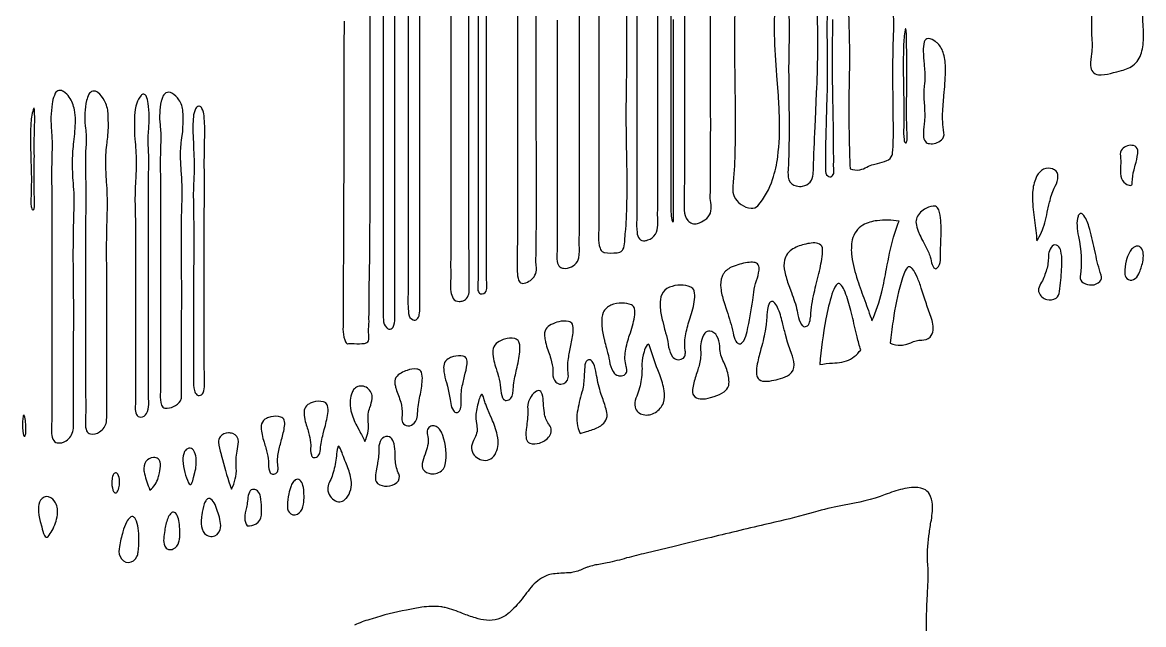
# Model space of a CAD drawing. Header units: metres. Extents: x 0.2 to 11.8, y 0.2 to 11.8.
# Drawn here: x 5.994 to 8.762, y 4.399 to 5.885 of the extents above; entities that cross this region are included whole.
import ezdxf

# ---------------------------------------------------------------- set-up
doc = ezdxf.new("R2010")
doc.units = ezdxf.units.M

msp = doc.modelspace()

# ---------------------------------------------------------------- linework, layer by layer
at = {"layer": 'Layer 1', "color": 0}
for points in [[(7.05183, 6.11745), (7.05187, 5.8753), (7.05198, 5.75427), (7.05206, 5.63304), (7.05204, 5.51142), (7.05183, 5.38923), (7.05172, 5.36627), (7.05167, 5.3279), (7.05146, 5.30385, 0.0166), (7.05161, 5.26646, -0.0272), (7.05115, 5.24823, 0.0577), (7.0516, 5.22022, 0.0968), (7.0575, 5.20418, 0.2801), (7.0724, 5.19672, 0.056), (7.08213, 5.19813, 0.1979), (7.09263, 5.2073, 0.1311), (7.09696, 5.2232), (7.09696, 5.2232), (7.09659, 5.29097), (7.09633, 5.35795), (7.09602, 5.49114), (7.09592, 5.62363), (7.09598, 5.75565), (7.09618, 6.01924)], [(6.94627, 5.9017), (6.94625, 5.76833), (6.94621, 5.63493), (6.94627, 5.50143), (6.9463, 5.36798), (6.94625, 5.30129), (6.94619, 5.2747), (6.94619, 5.23464), (6.94604, 5.21439, 0.0326), (6.9474, 5.16646, 0.2959), (6.95878, 5.1511, 0.2423), (6.968, 5.15263, 0.1829), (6.97393, 5.16388, 0.0456), (6.97523, 5.18206), (6.97528, 5.1857), (6.97528, 5.1857), (6.97533, 5.20778), (6.9753, 5.22234), (6.9753, 5.25891), (6.97528, 5.33202), (6.97524, 5.47832), (6.97524, 5.62463), (6.97524, 5.77099), (6.97526, 6.06375)], [(7.2159, 5.93167), (7.2159, 5.81481), (7.21594, 5.69786), (7.21598, 5.58092), (7.21598, 5.46406), (7.21596, 5.40568), (7.2159, 5.34746), (7.21588, 5.32328), (7.21581, 5.2898), (7.21574, 5.2852), (7.21573, 5.27019, 0.0835), (7.21913, 5.24917, 0.2362), (7.2266, 5.24138, 0.1336), (7.23276, 5.24152), (7.23276, 5.24152, 0.202), (7.25947, 5.2613, 0.159), (7.26285, 5.2786, -0.0421), (7.26234, 5.31064, 0.0169), (7.26271, 5.33089, -0.0103), (7.26269, 5.36211), (7.26283, 5.38322), (7.26284, 5.41377), (7.26289, 5.43563), (7.26281, 5.54057), (7.26264, 5.6455), (7.26273, 5.75019), (7.26279, 5.85505), (7.26273, 6.06484)], [(6.8847, 5.97803), (6.88472, 5.82798), (6.88474, 5.67793), (6.88474, 5.5279), (6.8847, 5.37788), (6.88467, 5.30287), (6.88463, 5.27341), (6.88463, 5.22783), (6.88456, 5.20373, 0.0152), (6.88523, 5.15161, 0.1817), (6.89336, 5.13167, 0.3226), (6.90467, 5.12906, 0.2152), (6.9114, 5.13811, 0.068), (6.9137, 5.15957), (6.91372, 5.16274), (6.91374, 5.16531), (6.91374, 5.16531), (6.91379, 5.2101), (6.91374, 5.23764), (6.9137, 5.30995), (6.91368, 5.45477), (6.91372, 5.59971), (6.91372, 5.74457), (6.9137, 6.03409)], [(7.31419, 5.89081), (7.31421, 5.68367), (7.31421, 5.58012), (7.31419, 5.47663), (7.31419, 5.4249), (7.31421, 5.40509), (7.31415, 5.37317), (7.3142, 5.35464, -0.0138), (7.31386, 5.32074, 0.0518), (7.31445, 5.29525, 0.1744), (7.32098, 5.28189, 0.1573), (7.33001, 5.27836), (7.33001, 5.27836, 0.2734), (7.3642, 5.29497, 0.102), (7.36775, 5.30465, 0.0394), (7.3689, 5.33635, -0.0116), (7.3689, 5.35397, 0.0085), (7.36921, 5.38531), (7.36925, 5.40361), (7.36936, 5.43679), (7.36937, 5.45337), (7.36931, 5.55308), (7.36915, 5.65284), (7.36929, 5.852), (7.36923, 6.0512)], [(7.41688, 6.03567), (7.41686, 5.85438), (7.41692, 5.673), (7.41692, 5.58236), (7.41686, 5.49179), (7.4168, 5.44654), (7.41672, 5.40131), (7.4167, 5.38451), (7.41653, 5.35425, 0.0922), (7.42004, 5.32823, 0.1968), (7.42823, 5.31818, 0.0702), (7.43118, 5.31733), (7.43118, 5.31733, 0.0693), (7.46204, 5.31693, 0.1505), (7.47493, 5.32234, 0.0744), (7.47663, 5.32465, 0.0975), (7.48104, 5.34401), (7.48158, 5.35311, -0.0205), (7.48273, 5.36804, 0.023), (7.48502, 5.40057), (7.4856, 5.41354, 0.0102), (7.48672, 5.45582), (7.48677, 5.45977, 0.0072), (7.48638, 5.54196), (7.48621, 5.55343), (7.48565, 5.58568, -0.0054), (7.48488, 5.6474), (7.48554, 5.72707, 0.0042), (7.48615, 5.83298), (7.48593, 5.87429, -0.0022), (7.48554, 6.0191)], [(6.78818, 5.88859), (6.78778, 5.82167, 0.0026), (6.78738, 5.72874), (6.78733, 5.62357), (6.78724, 5.56828), (6.78685, 5.40802), (6.78656, 5.32796), (6.78621, 5.2479), (6.78603, 5.20787), (6.78597, 5.19213), (6.78578, 5.16787), (6.78578, 5.1526, -0.0193), (6.78537, 5.12792, 0.0922), (6.78996, 5.10185, 0.12), (6.79527, 5.09249, 0.2882), (6.79733, 5.09208), (6.79733, 5.09208, -0.0817), (6.8082, 5.09275), (6.81333, 5.09257, 0.0465), (6.83845, 5.0931), (6.84139, 5.09374, 0.3255), (6.84907, 5.10289, 0.0558), (6.84905, 5.11573, -0.0442), (6.84886, 5.12828, 0.0289), (6.84965, 5.15328), (6.84978, 5.16902), (6.85026, 5.19562), (6.85042, 5.20991), (6.85131, 5.28419), (6.85138, 5.29179), (6.85206, 5.37378, 0.0012), (6.85267, 5.53799), (6.85265, 5.70242), (6.85229, 5.86697), (6.85187, 6.03155)], [(7.51099, 6.02111), (7.51089, 5.84742), (7.51099, 5.67362), (7.51099, 5.58675), (7.51096, 5.54939), (7.51095, 5.50004), (7.51082, 5.46609, 0.0079), (7.51093, 5.41403, -0.0138), (7.51069, 5.39891, 0.0424), (7.51138, 5.36692, 0.1335), (7.5172, 5.35123, 0.2747), (7.53091, 5.34647, 0.0562), (7.53819, 5.34837), (7.53819, 5.34837, 0.171), (7.5568, 5.36254, 0.1292), (7.56265, 5.38493, 0.02), (7.5625, 5.40107, -0.0171), (7.56232, 5.41577, 0.0103), (7.5626, 5.46362), (7.56252, 5.49329), (7.56259, 5.54008), (7.56256, 5.57073), (7.56256, 5.64814), (7.56258, 5.80316), (7.56258, 5.95819)], [(7.59483, 6.00264), (7.59479, 5.87245), (7.59481, 5.74184), (7.59485, 5.61124), (7.5948, 5.55821), (7.59479, 5.4809), (7.59466, 5.46293, 0.0201), (7.59557, 5.41224, 0.0779), (7.59895, 5.39367, 0.4086), (7.60027, 5.39253, 0.1799), (7.60113, 5.39464, 0.0354), (7.60162, 5.41811), (7.60157, 5.42054), (7.60141, 5.43206), (7.60141, 5.43206), (7.60147, 5.50872), (7.6015, 5.58539), (7.6015, 5.73922), (7.6015, 5.89304)], [(7.62878, 5.95187, 0.0032), (7.62831, 5.80129), (7.62874, 5.6504), (7.62874, 5.57466), (7.62855, 5.53772), (7.62837, 5.4986), (7.62794, 5.47037, 0.0174), (7.62796, 5.42156, 0.1658), (7.63664, 5.39668, 0.2941), (7.66096, 5.38922, 0.1023), (7.67899, 5.39819), (7.67899, 5.39819, 0.1476), (7.69268, 5.41496, 0.1216), (7.69414, 5.4353), (7.69342, 5.44088, -0.053), (7.6922, 5.45998, 0.0212), (7.69293, 5.50176), (7.69292, 5.52683, 0.0057), (7.69313, 5.56864), (7.69313, 5.59358), (7.69317, 5.63952), (7.69315, 5.66028), (7.693, 5.79358), (7.69299, 5.80567), (7.69304, 5.92666)], [(7.7527, 5.90812, 0.0065), (7.75183, 5.86055, 0.004), (7.75247, 5.76582), (7.75278, 5.74516), (7.75372, 5.66988, -0.0093), (7.75306, 5.57374), (7.7527, 5.56148, -0.0212), (7.74807, 5.48148), (7.74771, 5.47842, 0.2656), (7.76624, 5.43732), (7.76837, 5.43581, 0.1322), (7.7929, 5.4265, 0.2369), (7.80974, 5.43294), (7.80974, 5.43294, 0.1004), (7.8461, 5.49798, 0.0468), (7.85883, 5.55407, 0.0395), (7.86307, 5.64806, 0.0104), (7.86045, 5.70451), (7.85682, 5.7547, -0.0126), (7.85081, 5.85536, -0.0243), (7.85425, 5.95178)], [(7.11891, 5.94962), (7.11891, 5.82609), (7.11891, 5.70256), (7.11893, 5.57903), (7.11893, 5.45557), (7.11891, 5.39386), (7.11889, 5.33216), (7.11889, 5.30133), (7.11887, 5.27046), (7.11888, 5.26133, -0.0145), (7.11854, 5.23877), (7.1183, 5.22989, 0.142), (7.12085, 5.21851, 0.298), (7.12915, 5.21553), (7.12915, 5.21553, 0.3564), (7.13976, 5.22533, 0.0644), (7.14041, 5.23825, -0.0124), (7.14009, 5.26051), (7.1401, 5.26841), (7.14, 5.32724), (7.13994, 5.38605), (7.13987, 5.44486), (7.13983, 5.5625), (7.13983, 5.68018), (7.13985, 5.79786), (7.13987, 5.91555)], [(7.98129, 5.94273, 0.0119), (7.98076, 5.82279, -0.0121), (7.98006, 5.7031), (7.97834, 5.64254), (7.97753, 5.60815), (7.97696, 5.58215, 0.009), (7.97692, 5.55735, -0.0163), (7.97647, 5.52152, 0.2309), (7.98215, 5.50634, 0.3254), (7.99204, 5.50562, 0.252), (7.99725, 5.51495, 0.0454), (7.99705, 5.52642, -0.0267), (7.9967, 5.53487), (7.9967, 5.53487, 0.0123), (7.99673, 5.56221), (7.99657, 5.57678), (7.99621, 5.60846), (7.99604, 5.61922), (7.99469, 5.70478, -0.0036), (7.99401, 5.78947), (7.99424, 5.82621), (7.99448, 5.87557), (7.99446, 5.89247, 0.0051)], [(8.0336, 5.93528, 0.01), (8.03512, 5.85243, -0.0137), (8.03514, 5.74537, 0.0039), (8.0344, 5.68761, 0.0048), (8.03485, 5.60474, 0.0057), (8.03737, 5.52408, 0.1287), (8.06164, 5.5216, 0.0757), (8.07907, 5.52835, -0.0563), (8.09487, 5.53493), (8.10466, 5.53722, 0.0574), (8.12823, 5.54429, 0.2015), (8.14114, 5.55746, 0.0651), (8.14238, 5.56336), (8.14238, 5.56336, 0.0247), (8.1442, 5.62562), (8.14393, 5.65604), (8.14365, 5.68656), (8.1431, 5.74746, -0.0048), (8.14342, 5.80822, -0.0061), (8.14472, 5.8514), (8.14537, 5.86904, 0.0769), (8.13844, 5.93167, 0.0895)], [(7.88586, 5.9075, -0.0188), (7.88685, 5.83854, 0.0102), (7.88578, 5.75466), (7.88626, 5.6943), (7.8865, 5.67114, -0.0043), (7.88654, 5.58593), (7.88609, 5.56707, 0.0099), (7.88564, 5.54209, -0.0234), (7.88485, 5.52774, 0.0637), (7.88481, 5.50317, 0.0416), (7.88644, 5.49686, 0.2643), (7.90415, 5.48178, 0.093), (7.92024, 5.48119, 0.3527), (7.94646, 5.51099), (7.94646, 5.51099, -0.005), (7.95032, 5.6128), (7.9518, 5.64495), (7.95479, 5.7114, 0.0066), (7.95762, 5.80939, 0.0164), (7.95598, 5.90976)], [(8.63446, 5.91977, 0.0247), (8.63309, 5.87229), (8.63311, 5.8695, 0.014), (8.63401, 5.84719), (8.63487, 5.82921, -0.0313), (8.63315, 5.80814, 0.0414), (8.63123, 5.77918), (8.63181, 5.77425, 0.1874), (8.63913, 5.76066, 0.1615), (8.65432, 5.75624), (8.65737, 5.75624, 0.0522), (8.68758, 5.76155), (8.69565, 5.76361), (8.70705, 5.7665), (8.70705, 5.7665, 0.1236), (8.7391, 5.78232, 0.1531), (8.75798, 5.81516, 0.0644), (8.76168, 5.85614, 0.0084), (8.76081, 5.88022, -0.0147), (8.75996, 5.91058, 0.0051)], [(8.22585, 4.35251, -0.0117), (8.22683, 4.44609), (8.22824, 4.47359, 0.0231), (8.2299, 4.53617), (8.22927, 4.54662, -0.0509), (8.23188, 4.61808, -0.0134), (8.23702, 4.65151, 0.0609), (8.24047, 4.69562, 0.1194), (8.23335, 4.7211, 0.1601), (8.2191, 4.73337, 0.1195), (8.18916, 4.73711, 0.0567), (8.14531, 4.72726, 0.0096), (8.12367, 4.71975, -0.0504), (8.02293, 4.69366, 0.0274), (7.9581, 4.67883), (7.94582, 4.67548), (7.92494, 4.66982, -0.0086), (7.82683, 4.64562, 0.0031), (7.68621, 4.61202), (7.63167, 4.59879), (7.60307, 4.59188), (7.53378, 4.57528, 0.01), (7.48576, 4.56326, -0.0159), (7.4376, 4.55099), (7.42103, 4.548, 0.0438), (7.38985, 4.541), (7.38796, 4.54028), (7.37878, 4.53639, -0.0715), (7.35031, 4.52717, -0.0273), (7.34152, 4.52638), (7.33729, 4.52623, 0.037), (7.30015, 4.52317, 0.0651), (7.28525, 4.51852, 0.106), (7.24984, 4.49097, 0.0132), (7.235, 4.47211, -0.0409), (7.20328, 4.43491, -0.0198), (7.19311, 4.42593, -0.2044), (7.13942, 4.40965, -0.0514), (7.11229, 4.41514, -0.0196), (7.08075, 4.42638, 0.0351), (7.03775, 4.44072, 0.0215), (7.02691, 4.44275, 0.0726), (6.98036, 4.44146), (6.9584, 4.43768), (6.94234, 4.43483, 0.0359), (6.85776, 4.41343), (6.85172, 4.41152, 0.0377), (6.814, 4.39756, 0.114)]]:
    msp.add_lwpolyline(points, format="xyb", dxfattribs=at)
for points in [[(8.17813, 5.60978, -0.0079), (8.1769, 5.64888), (8.17674, 5.68465), (8.17706, 5.71665), (8.17721, 5.72818), (8.17735, 5.74504), (8.17725, 5.77335, 0.01), (8.17625, 5.85789, 0.0635), (8.17487, 5.86947, 0.9385), (8.17412, 5.86923), (8.1735, 5.86716, 0.0404), (8.1694, 5.82713), (8.16886, 5.80822, 0.008), (8.16925, 5.7257), (8.16989, 5.6818), (8.16997, 5.65913), (8.17003, 5.63955), (8.16973, 5.62667, 0.047), (8.17054, 5.59659, 0.1389), (8.17304, 5.58896, 0.3154), (8.17583, 5.58814, 0.1362), (8.17751, 5.59278), (8.17786, 5.59471, 0.0342), (8.17813, 5.60978)], [(8.26898, 5.61327, -0.0582), (8.26615, 5.66647, -0.012), (8.26958, 5.71164), (8.2697, 5.71298, 0.0258), (8.27301, 5.7709, 0.0679), (8.26816, 5.80783, 0.133), (8.25361, 5.83349, 0.0344), (8.24773, 5.83846, 0.1476), (8.23076, 5.84535, 0.3693), (8.22024, 5.83782, 0.0735), (8.21814, 5.81427, 0.0151), (8.22013, 5.78258, -0.0295), (8.22195, 5.74367, -0.0342), (8.22106, 5.73555, 0.054), (8.21952, 5.70192), (8.21978, 5.69443), (8.21994, 5.69011), (8.2207, 5.67621, -0.0483), (8.22062, 5.63569), (8.22045, 5.6344, 0.0486), (8.21846, 5.60613, 0.1538), (8.2233, 5.59121, 0.201), (8.23313, 5.58621, 0.2111), (8.26265, 5.59523, 0.2669), (8.26898, 5.61327)], [(6.07994, 4.84759, 0.204), (6.10172, 4.85263, 0.2021), (6.11967, 4.87922), (6.12002, 4.88346), (6.12016, 4.94299), (6.12035, 5.00299), (6.12055, 5.0633), (6.12065, 5.1841, 0.0022), (6.11999, 5.28149), (6.11977, 5.304, -0.0116), (6.12199, 5.42588, 0.0279), (6.11991, 5.48836, -0.0222), (6.11762, 5.5441, -0.0222), (6.12127, 5.59086, 0.0285), (6.12496, 5.64347, 0.0487), (6.12246, 5.66939, 0.1018), (6.10972, 5.70129, 0.1039), (6.09569, 5.71454, 0.1807), (6.08419, 5.71766, 0.226), (6.07529, 5.71052, 0.0836), (6.06851, 5.68928), (6.06771, 5.68463, 0.0622), (6.06572, 5.61762), (6.06609, 5.61268, -0.0315), (6.0673, 5.57413, 0.0141), (6.06642, 5.47785), (6.06652, 5.4679, -0.003), (6.06654, 5.38925), (6.06646, 5.36318), (6.06645, 5.27031), (6.06646, 5.25885), (6.0665, 5.15442), (6.06648, 5.0498), (6.06646, 4.99762), (6.06642, 4.94556), (6.06644, 4.92614, -0.0068), (6.06627, 4.89335), (6.06618, 4.88957), (6.06605, 4.876, 0.0983), (6.06949, 4.85645, 0.2447), (6.07994, 4.84759)], [(6.16203, 4.8696, 0.2081), (6.18458, 4.87454, 0.2029), (6.20159, 4.89939), (6.20193, 4.90281, 0.0093), (6.20219, 4.93802), (6.20219, 4.96026), (6.20232, 4.99261), (6.2024, 5.01815), (6.20258, 5.07633), (6.20269, 5.19284), (6.20211, 5.28003), (6.20184, 5.30851, -0.0096), (6.2039, 5.42593, 0.0237), (6.20186, 5.49218, -0.0126), (6.19965, 5.54012, -0.0318), (6.20333, 5.5889), (6.2037, 5.59205), (6.20488, 5.60201, 0.0342), (6.2059, 5.64922), (6.20586, 5.65053), (6.20562, 5.66127, 0.1136), (6.19662, 5.69224, 0.111), (6.18036, 5.71229, 0.2125), (6.16782, 5.71578, 0.2092), (6.1583, 5.70793, 0.078), (6.15257, 5.69253, 0.0888), (6.14921, 5.63049), (6.14981, 5.62451, -0.0487), (6.15118, 5.58476, 0.0264), (6.15, 5.51203), (6.1504, 5.48063), (6.15033, 5.44322), (6.15013, 5.37743), (6.15013, 5.30991), (6.15021, 5.27479), (6.15021, 5.17198), (6.15015, 5.06906), (6.15015, 5.0177), (6.15021, 4.96648), (6.1503, 4.94685, -0.0084), (6.15021, 4.91514), (6.14993, 4.90768), (6.14959, 4.89525, 0.1065), (6.15263, 4.87738, 0.2346), (6.16203, 4.8696)], [(6.28634, 4.91126, 0.2863), (6.30067, 4.92005, 0.1161), (6.30613, 4.94211, 0.0283), (6.30603, 4.95001, -0.0207), (6.30562, 4.97924), (6.30566, 4.99811), (6.30553, 5.02799), (6.30554, 5.04654), (6.30547, 5.09507), (6.30545, 5.19222), (6.30552, 5.28921), (6.30554, 5.31198), (6.30547, 5.38636), (6.30541, 5.43671), (6.30535, 5.4839), (6.30566, 5.51457, 0.0213), (6.30478, 5.58291, -0.0401), (6.30576, 5.62152, 0.0657), (6.30433, 5.68558, 0.0864), (6.29919, 5.70393, 0.2459), (6.29368, 5.70853, 0.2322), (6.28686, 5.70498, 0.0937), (6.27654, 5.6858, 0.0837), (6.27077, 5.65544), (6.27069, 5.6397, 0.0242), (6.27146, 5.59971), (6.27165, 5.59758, -0.021), (6.27505, 5.54176, -0.0127), (6.27347, 5.49472, 0.0194), (6.27206, 5.43711, -0.0082), (6.27354, 5.32908), (6.27341, 5.31391, 0.0023), (6.27292, 5.22316), (6.27309, 5.11649), (6.27321, 5.06316), (6.27321, 5.03971), (6.27325, 5.01003), (6.27311, 4.98829, 0.0122), (6.27319, 4.95754, -0.0186), (6.27297, 4.9466), (6.27269, 4.93449, 0.1082), (6.27567, 4.91784, 0.3033), (6.28634, 4.91126)], [(6.34586, 4.93304, 0.1339), (6.36728, 4.93721, 0.1508), (6.38424, 4.95129, 0.1331), (6.38681, 4.96049), (6.38689, 5.0136), (6.38705, 5.06732), (6.38722, 5.12143), (6.38728, 5.23001, 0.0025), (6.38654, 5.3378, -0.0124), (6.38831, 5.44683, 0.0261), (6.38618, 5.52029), (6.38608, 5.52187), (6.38424, 5.55298, -0.0421), (6.38706, 5.59398), (6.38797, 5.60095), (6.38923, 5.61056, 0.0362), (6.39054, 5.65725), (6.39052, 5.65818), (6.39036, 5.6657, 0.1358), (6.38061, 5.69407, 0.1301), (6.36296, 5.71096, 0.2519), (6.34842, 5.71136, 0.1707), (6.33953, 5.69995, 0.0433), (6.33674, 5.69071, 0.0813), (6.33386, 5.63302), (6.33442, 5.62685, -0.0402), (6.33573, 5.5914, 0.0189), (6.33468, 5.50898), (6.33485, 5.49544, -0.0039), (6.33485, 5.41673), (6.33477, 5.40065), (6.33477, 5.31474), (6.33479, 5.30617), (6.33483, 5.21148), (6.33479, 5.11667), (6.33477, 5.06939), (6.33477, 5.02227), (6.33481, 5.00538, -0.0075), (6.33469, 4.97481), (6.33465, 4.97344, 0.048), (6.33569, 4.94688, 0.1604), (6.34096, 4.93532, 0.1511), (6.34586, 4.93304)], [(6.43071, 4.96422, 0.2897), (6.43999, 4.97135, 0.0937), (6.44355, 4.99027, 0.0149), (6.44361, 5.00387), (6.44314, 5.04867), (6.44293, 5.09409), (6.44291, 5.13987), (6.44307, 5.23163), (6.4431, 5.24899), (6.44301, 5.32201, -0.0038), (6.44303, 5.41425), (6.44331, 5.44157, 0.0086), (6.44338, 5.50607, -0.0109), (6.44418, 5.60424, 0.0363), (6.44251, 5.65464, 0.0912), (6.43735, 5.67332, 0.2675), (6.4304, 5.67841), (6.42923, 5.67836, 0.2489), (6.42141, 5.67216, 0.0915), (6.41619, 5.65224, 0.0367), (6.41528, 5.60613), (6.41634, 5.58048, -0.017), (6.41789, 5.51328), (6.41733, 5.50312, 0.0226), (6.41625, 5.43907), (6.41644, 5.4261), (6.41663, 5.41352, -0.0061), (6.41686, 5.32113), (6.41663, 5.25273), (6.41663, 5.23073), (6.41678, 5.13895), (6.41682, 5.09317), (6.41676, 5.04779), (6.41647, 5.00303, 0.0609), (6.41873, 4.97675, 0.1657), (6.42478, 4.9659, 0.1824), (6.43071, 4.96422)], [(6.02404, 5.4458, -0.0149), (6.02301, 5.51257), (6.02319, 5.52553), (6.02334, 5.54014), (6.02344, 5.54986, 0.0217), (6.02334, 5.56431, -0.0196), (6.02352, 5.60582), (6.0237, 5.61269, 0.0157), (6.02418, 5.66613, 0.1028), (6.02297, 5.67336, 0.6273), (6.02189, 5.67287), (6.02084, 5.67032, 0.0602), (6.01484, 5.63304, 0.011), (6.01409, 5.61462, 0.0119), (6.0151, 5.54581), (6.01524, 5.54108, -0.0157), (6.01575, 5.46463), (6.01541, 5.45763, 0.0467), (6.01556, 5.43132, 0.0565), (6.01715, 5.42504, 0.2322), (6.01944, 5.42201, 0.236), (6.02212, 5.4237), (6.02219, 5.42377, 0.1051), (6.02381, 5.43182, 0.0289), (6.02404, 5.4458)], [(8.73413, 5.49017, -0.0674), (8.73841, 5.52146), (8.74133, 5.53286, 0.0426), (8.7474, 5.56208, 0.0471), (8.74732, 5.57013, 0.3185), (8.73713, 5.58122, 0.2799), (8.70909, 5.57263, 0.2132), (8.70472, 5.5562, -0.0456), (8.70511, 5.53178, 0.0531), (8.70578, 5.50568, 0.1827), (8.71766, 5.48749, 0.1686), (8.72905, 5.48288, 0.4092), (8.73407, 5.48825), (8.73413, 5.49017)], [(8.53729, 5.52367, 0.1926), (8.51496, 5.52309, 0.1613), (8.49865, 5.50643, 0.0925), (8.48839, 5.47092, 0.0404), (8.48761, 5.45056, 0.027), (8.49257, 5.39696, -0.0304), (8.49811, 5.34588, 0.0755), (8.51799, 5.39042, 0.0195), (8.52427, 5.41667), (8.52837, 5.43491), (8.53003, 5.44175, -0.054), (8.54103, 5.47612), (8.54365, 5.48125, 0.1257), (8.5506, 5.50543, 0.267), (8.54221, 5.52145, 0.061), (8.53729, 5.52367)], [(8.26094, 5.30392, -0.016), (8.26145, 5.34493, 0.0254), (8.26148, 5.39685, 0.081), (8.25624, 5.42258, 0.0575), (8.25317, 5.42794, 0.2508), (8.24224, 5.43221, 0.1313), (8.22072, 5.42416, 0.0638), (8.20861, 5.41372, 0.2587), (8.20097, 5.38523, 0.0404), (8.20724, 5.36573), (8.20767, 5.36459, 0.0354), (8.21627, 5.34727, -0.0156), (8.22273, 5.33503), (8.22592, 5.32849), (8.23168, 5.31629, -0.0444), (8.23585, 5.304), (8.23638, 5.30168, 0.0566), (8.24211, 5.28284, 0.2219), (8.24745, 5.27759), (8.24861, 5.27752, 0.2313), (8.25548, 5.28274, 0.1384), (8.26094, 5.30392)], [(8.15815, 5.39516, 0.0603), (8.10403, 5.39596, 0.1018), (8.06911, 5.38507, 0.2125), (8.04282, 5.34872, 0.0892), (8.04171, 5.30797, 0.0456), (8.05589, 5.24909, 0.0103), (8.07356, 5.19897, -0.0148), (8.09105, 5.14865, 0.0543), (8.11558, 5.22036, 0.0118), (8.12729, 5.27691, -0.0214), (8.14449, 5.3549, -0.0284), (8.15815, 5.39516)], [(8.65719, 5.26139, -0.0308), (8.64307, 5.31487), (8.64068, 5.32596, 0.0232), (8.62707, 5.38147, 0.0276), (8.62104, 5.39758, 0.1037), (8.612, 5.41149, 0.2903), (8.60517, 5.41342, 0.2085), (8.60001, 5.40673, 0.0932), (8.59763, 5.38383, 0.0415), (8.60129, 5.35696, -0.0854), (8.60562, 5.2583, 0.314), (8.61363, 5.24215, 0.1482), (8.63395, 5.23737, 0.1946), (8.65421, 5.24594, 0.2897), (8.65719, 5.26139)], [(7.94012, 5.16067, -0.0394), (7.94855, 5.21786, -0.0086), (7.95458, 5.24233), (7.96041, 5.26582, 0.0298), (7.96907, 5.31314, 0.0396), (7.96941, 5.32531, 0.2693), (7.96191, 5.33823, 0.1369), (7.94594, 5.34097, 0.0452), (7.92837, 5.3383, 0.0791), (7.89634, 5.32631, 0.2085), (7.87565, 5.29887, 0.1122), (7.87595, 5.27001, 0.033), (7.88595, 5.2362), (7.89238, 5.21858, -0.0357), (7.90692, 5.17317), (7.90872, 5.16351, 0.1065), (7.91757, 5.13943, 0.2115), (7.92449, 5.1343, 0.2843), (7.93434, 5.13891, 0.0945), (7.93915, 5.15321), (7.94012, 5.16067)], [(8.5545, 5.22092), (8.55662, 5.24228, 0.0262), (8.56036, 5.29499, 0.0612), (8.55752, 5.32143, 0.171), (8.5501, 5.33405, 0.3702), (8.53658, 5.33306, 0.1589), (8.52824, 5.31732, 0.0591), (8.52687, 5.30299, -0.0792), (8.52119, 5.27142), (8.51849, 5.26299), (8.51729, 5.2593, -0.0463), (8.51006, 5.24393, 0.0717), (8.50288, 5.22749, 0.1291), (8.50316, 5.21948, 0.2524), (8.5232, 5.20159, 0.2238), (8.54604, 5.20477, 0.2234), (8.5545, 5.22092)], [(8.75032, 5.26515, 0.0501), (8.75977, 5.29372, 0.0722), (8.76111, 5.31483, 0.167), (8.75485, 5.32969, 0.176), (8.74763, 5.33313, 0.2093), (8.73459, 5.32773, 0.0768), (8.72683, 5.3178, 0.067), (8.71903, 5.29704, 0.0524), (8.71579, 5.26744, 0.1966), (8.72071, 5.25304, 0.3242), (8.73704, 5.25073, 0.1812), (8.75032, 5.26515)], [(7.7832, 5.12275, 0.015), (7.79689, 5.2), (7.7994, 5.21973, -0.0429), (7.80645, 5.24824, 0.0454), (7.8128, 5.27394, 0.1675), (7.81071, 5.2871, 0.2239), (7.80012, 5.29304, 0.0766), (7.78396, 5.29241, 0.0643), (7.74664, 5.28223, 0.1364), (7.7255, 5.26592, 0.0537), (7.72133, 5.25838, 0.1287), (7.71813, 5.22983, 0.0445), (7.7256, 5.19663), (7.73303, 5.17338, -0.0318), (7.74843, 5.11899, 0.0769), (7.75551, 5.09868, 0.1925), (7.76388, 5.09182), (7.76488, 5.09173, 0.2084), (7.7728, 5.09677), (7.77466, 5.09938, 0.0723), (7.7832, 5.12275)], [(8.24236, 5.12574, 0.1066), (8.23532, 5.16367, -0.0213), (8.22282, 5.20003), (8.21323, 5.22944, 0.0194), (8.20285, 5.25688, 0.0772), (8.19075, 5.27774, 0.1521), (8.18371, 5.28246, 0.2789), (8.17824, 5.27982, 0.0794), (8.16996, 5.26381), (8.16681, 5.25491, 0.042), (8.14531, 5.1616, 0.0074), (8.13794, 5.10728), (8.13624, 5.09384, 0.1011), (8.16259, 5.08861, 0.0645), (8.17747, 5.09126, 0.0264), (8.18707, 5.09481, -0.1028), (8.21411, 5.10119, 0.1847), (8.23467, 5.1085, 0.199), (8.24236, 5.12574)], [(7.63023, 5.07665, -0.0922), (7.63173, 5.11669, -0.0304), (7.64262, 5.15596, 0.0519), (7.65348, 5.20158, 0.0847), (7.65265, 5.22264, 0.2194), (7.64396, 5.23208, 0.1138), (7.61906, 5.23688, 0.0976), (7.59122, 5.23155, 0.1986), (7.57247, 5.21375, 0.103), (7.56851, 5.18946), (7.56878, 5.18053, 0.044), (7.57476, 5.14742), (7.57491, 5.1468), (7.57731, 5.13659, 0.0114), (7.58185, 5.11917, -0.0331), (7.58839, 5.09091, 0.0885), (7.59628, 5.06445, 0.1873), (7.60754, 5.05386), (7.60974, 5.05333, 0.1878), (7.62392, 5.05543), (7.62584, 5.05676, 0.1934), (7.63052, 5.06721, 0.0714), (7.63023, 5.07665)], [(8.06379, 5.07704, -0.0293), (8.05484, 5.10911), (8.05001, 5.1293, 0.0056), (8.0375, 5.18035, 0.0418), (8.02267, 5.22509, 0.0997), (8.01369, 5.23879, 0.3353), (8.00637, 5.24017, 0.108), (8.00301, 5.23706, 0.073), (7.99269, 5.21497, 0.0333), (7.97778, 5.15367, 0.0243), (7.96242, 5.04055, -0.0358), (7.99429, 5.04445, 0.0301), (8.01711, 5.04697, 0.1631), (8.0562, 5.06841, 0.0247), (8.06379, 5.07704)], [(7.48455, 5.03602, -0.1114), (7.48285, 5.074, -0.0429), (7.49319, 5.11376, 0.0431), (7.50507, 5.15893, 0.0795), (7.50531, 5.17901, 0.2352), (7.49746, 5.18816, 0.1154), (7.47438, 5.19265, 0.0981), (7.44693, 5.18738, 0.2021), (7.42805, 5.16919, 0.0994), (7.42417, 5.1446), (7.42429, 5.13846, 0.047), (7.42967, 5.1062), (7.43004, 5.10461), (7.43214, 5.0954, 0.0137), (7.43695, 5.07692, -0.031), (7.44334, 5.04988, 0.1021), (7.45243, 5.02334, 0.1991), (7.46513, 5.01345), (7.4663, 5.01325, 0.1668), (7.47954, 5.0149), (7.48219, 5.01672, 0.2148), (7.4859, 5.02682, 0.0758), (7.48455, 5.03602)], [(7.86523, 5.00627, 0.0966), (7.8881, 5.01659, 0.2507), (7.89898, 5.03992), (7.89895, 5.04121, 0.0718), (7.89276, 5.06801), (7.88934, 5.07741, -0.0264), (7.8832, 5.09583), (7.87791, 5.11542, -0.0133), (7.87027, 5.14457, 0.0503), (7.85824, 5.18205, 0.1125), (7.84914, 5.19501, 0.124), (7.84523, 5.19678, 0.3171), (7.83866, 5.1931, 0.0937), (7.83367, 5.17672, 0.0211), (7.83104, 5.15049, -0.0135), (7.82968, 5.13501, -0.0295), (7.81931, 5.08726), (7.81727, 5.07934), (7.81525, 5.07172, 0.0354), (7.80667, 5.03223, 0.0986), (7.80746, 5.01201), (7.80796, 5.0106, 0.2726), (7.82133, 5.00017, 0.091), (7.84393, 5.00117, 0.021), (7.86523, 5.00627)], [(7.3416, 5.01616, -0.0759), (7.34205, 5.0555, -0.0167), (7.34799, 5.08785, 0.0344), (7.3538, 5.12334, 0.1123), (7.35175, 5.14035, 0.234), (7.34234, 5.14729, 0.1172), (7.3185, 5.14652, 0.0608), (7.29967, 5.13959, 0.1449), (7.28609, 5.1279, 0.1614), (7.28325, 5.11059, 0.022), (7.2853, 5.09777), (7.28564, 5.09598, 0.0418), (7.29158, 5.07677, -0.024), (7.29729, 5.05959), (7.29865, 5.05457, -0.0633), (7.30387, 5.02593), (7.30371, 5.01866, 0.225), (7.31093, 4.99765, 0.1891), (7.32367, 4.99233, 0.377), (7.3417, 5.00886, 0.0797), (7.3416, 5.01616)], [(7.70211, 4.96201, 0.0725), (7.72637, 4.97347, 0.1738), (7.73762, 4.98872, 0.0973), (7.73775, 5.00715, 0.0635), (7.72835, 5.04063), (7.72538, 5.04699, -0.1122), (7.71568, 5.08288), (7.71546, 5.0863, 0.1234), (7.70878, 5.11124, 0.2395), (7.69097, 5.1234, 0.2503), (7.67907, 5.11791, 0.1263), (7.6697, 5.09654, 0.0615), (7.66824, 5.07663, -0.0765), (7.66566, 5.04236, -0.0159), (7.66162, 5.02834), (7.66049, 5.0247), (7.65765, 5.01596, 0.0395), (7.64874, 4.98346, 0.1227), (7.6493, 4.96751), (7.65066, 4.96492, 0.2187), (7.6669, 4.95617, 0.0951), (7.693, 4.95918), (7.70211, 4.96201)], [(7.20533, 4.9751, -0.0437), (7.21108, 5.01521), (7.21402, 5.02883, 0.0294), (7.22188, 5.07229, 0.0965), (7.22054, 5.09484), (7.21973, 5.097, 0.2328), (7.20944, 5.10479, 0.1307), (7.18447, 5.10355, 0.057), (7.17105, 5.09801, 0.1667), (7.15775, 5.08467, 0.1279), (7.15565, 5.06621), (7.15704, 5.05489, 0.042), (7.16228, 5.03496, -0.0167), (7.16658, 5.02043), (7.16906, 5.01133, -0.063), (7.17446, 4.98324), (7.17448, 4.98246, 0.1045), (7.1794, 4.95891, 0.2168), (7.18622, 4.95234), (7.18841, 4.9522, 0.1936), (7.2001, 4.95758, 0.1396), (7.20473, 4.96898, 0.0356), (7.20533, 4.9751)], [(7.55659, 4.92277, 0.1672), (7.57643, 4.94612, 0.127), (7.57851, 4.97595, 0.0501), (7.56735, 5.01513), (7.56248, 5.02806, -0.0256), (7.54248, 5.0872, 0.2381), (7.54006, 5.09115, 0.2984), (7.53649, 5.08925, 0.0829), (7.52863, 5.07257, 0.078), (7.52319, 5.04209), (7.52322, 5.04141, -0.0589), (7.52116, 4.99862, -0.0495), (7.50863, 4.95768, 0.1625), (7.50644, 4.93544, 0.2807), (7.52635, 4.91712, 0.2027), (7.55659, 4.92277)], [(7.07704, 4.95374, -0.0687), (7.08094, 4.99279), (7.08552, 5.01209, 0.0381), (7.09166, 5.04244, 0.1164), (7.09027, 5.05563, 0.2315), (7.0822, 5.06146, 0.1229), (7.05855, 5.06048, 0.0444), (7.04882, 5.05698, 0.1768), (7.03641, 5.0459, 0.1299), (7.03412, 5.02932), (7.03464, 5.02324, 0.0433), (7.0408, 4.9968), (7.04344, 4.98755, -0.0301), (7.04988, 4.95448), (7.05142, 4.94465, 0.1254), (7.05798, 4.92725, 0.254), (7.06704, 4.92239), (7.06814, 4.92256, 0.1911), (7.07385, 4.92826), (7.07563, 4.9319, 0.0828), (7.07731, 4.94632), (7.07704, 4.95374)], [(7.37132, 4.87044), (7.38679, 4.87545, 0.0411), (7.41587, 4.88622, 0.0333), (7.42184, 4.8898, 0.1276), (7.43472, 4.90332, 0.158), (7.43681, 4.92237), (7.43604, 4.92642, 0.0333), (7.42601, 4.95842, -0.0228), (7.42006, 4.9762), (7.4192, 4.97949, -0.0263), (7.40947, 5.02484, 0.1121), (7.40023, 5.04865, 0.1692), (7.39565, 5.05228, 0.4108), (7.38378, 5.04511, 0.0592), (7.38269, 5.03981, 0.0108), (7.38115, 5.01696, -0.041), (7.37732, 4.98058), (7.37637, 4.9767), (7.37528, 4.9726, 0.0273), (7.36396, 4.92307, 0.1565), (7.37132, 4.87044)], [(6.96911, 4.91483, -0.0374), (6.97469, 4.95798), (6.97559, 4.96284, 0.0315), (6.98127, 5.00204, 0.1077), (6.97892, 5.02164), (6.97764, 5.02416, 0.2262), (6.96743, 5.02982, 0.1152), (6.94357, 5.02635, 0.0417), (6.92927, 5.01992, 0.1291), (6.91612, 5.00867, 0.1882), (6.91378, 4.99272, 0.0222), (6.91607, 4.98254), (6.91655, 4.98063, 0.0323), (6.92222, 4.96444, -0.0235), (6.92818, 4.94792, -0.0796), (6.93127, 4.91711), (6.93093, 4.90812, 0.193), (6.93465, 4.89467, 0.2552), (6.94996, 4.88985), (6.95019, 4.88988, 0.2041), (6.96412, 4.89982, 0.1417), (6.96911, 4.91483)], [(6.83916, 4.85107, 0.1378), (6.84812, 4.89364), (6.84788, 4.8997, -0.0319), (6.84785, 4.91871, -0.0544), (6.85209, 4.93519, 0.0633), (6.85736, 4.95721), (6.85739, 4.9602, 0.2788), (6.84264, 4.98472), (6.83924, 4.98619, 0.2983), (6.81353, 4.981, 0.0956), (6.80777, 4.97198, 0.1321), (6.80392, 4.93365), (6.80523, 4.92621, 0.0679), (6.81957, 4.88949), (6.82542, 4.87853, -0.023), (6.83916, 4.85107)], [(7.1609, 4.81891, 0.1646), (7.1677, 4.85952), (7.16638, 4.86734, 0.0495), (7.15279, 4.90703), (7.14887, 4.91611), (7.1482, 4.91764), (7.14072, 4.93561), (7.13774, 4.94289, -0.0268), (7.13416, 4.95411), (7.132, 4.96133, 0.0785), (7.12972, 4.96615, 0.5706), (7.12658, 4.96601, 0.0909), (7.12124, 4.95408, 0.0391), (7.11358, 4.91801, 0.0695), (7.11496, 4.89513, -0.0303), (7.11674, 4.87926, -0.1086), (7.1125, 4.86345), (7.10993, 4.85789, 0.0682), (7.10306, 4.83925, 0.0655), (7.10287, 4.83356, 0.2855), (7.12422, 4.80678), (7.12744, 4.80568, 0.3595), (7.1609, 4.81891)], [(7.29352, 4.8938, -0.1175), (7.28268, 4.92139, -0.0271), (7.28012, 4.94564, 0.0502), (7.27732, 4.96764, 0.1322), (7.2736, 4.97438, 0.3232), (7.26353, 4.97535, 0.1339), (7.25004, 4.96224, 0.143), (7.24134, 4.93509), (7.24143, 4.93323, -0.0518), (7.23893, 4.88955), (7.23844, 4.88623, 0.0742), (7.23741, 4.86066, 0.1931), (7.24366, 4.84835, 0.0754), (7.24701, 4.84652, 0.1616), (7.27055, 4.84707, 0.1641), (7.29492, 4.86426, 0.324), (7.2948, 4.89199), (7.29352, 4.8938)], [(6.72972, 4.83183, -0.0443), (6.73669, 4.86983), (6.73934, 4.88023, 0.0313), (6.7479, 4.91975, 0.1051), (6.747, 4.94013), (6.74658, 4.94129, 0.2308), (6.73716, 4.94875, 0.1388), (6.71172, 4.94785, 0.0484), (6.70246, 4.94414, 0.1939), (6.69088, 4.9321, 0.1195), (6.68998, 4.91507), (6.69134, 4.9062), (6.69155, 4.90494, 0.0356), (6.69612, 4.88787, -0.0203), (6.70031, 4.87329), (6.70189, 4.86672, -0.0663), (6.70581, 4.84162), (6.7057, 4.83926, 0.0869), (6.70744, 4.81756, 0.2234), (6.7122, 4.81123, 0.1058), (6.71425, 4.81095, 0.2013), (6.72449, 4.81557, 0.137), (6.72897, 4.82603), (6.72972, 4.83183)], [(6.00172, 4.89897, 0.0652), (5.99881, 4.91467, 0.4156), (5.99741, 4.91589, 0.173), (5.99575, 4.91173, 0.0338), (5.99446, 4.89899, 0.0635), (5.99585, 4.86983, 0.1596), (5.99845, 4.86401, 0.4983), (6.00052, 4.86503, 0.0987), (6.00263, 4.87703, 0.0353), (6.00172, 4.89897)], [(6.62476, 4.79077, -0.0823), (6.62646, 4.82487, -0.019), (6.63392, 4.85588, 0.0355), (6.64128, 4.88907, 0.0989), (6.64055, 4.90367, 0.2381), (6.63209, 4.91124, 0.1353), (6.60756, 4.91178, 0.0609), (6.59635, 4.90783, 0.2176), (6.5846, 4.89481, 0.1048), (6.58426, 4.87664), (6.58562, 4.86787, 0.0346), (6.59061, 4.84916, -0.0159), (6.59475, 4.83495), (6.59661, 4.82769, -0.0581), (6.60135, 4.80197), (6.60135, 4.80012, 0.0809), (6.60385, 4.77827, 0.2149), (6.60967, 4.7708), (6.61159, 4.77036, 0.2426), (6.62215, 4.77405, 0.1777), (6.6251, 4.78273, 0.0513), (6.62476, 4.79077)], [(6.51019, 4.73339, 0.1349), (6.52217, 4.78481), (6.52189, 4.79561), (6.5216, 4.80668, -0.0456), (6.52412, 4.82703, 0.0367), (6.52716, 4.85032, 0.3551), (6.51314, 4.87044, 0.0878), (6.50271, 4.87202, 0.2184), (6.48227, 4.86257, 0.1806), (6.47821, 4.84908, 0.0647), (6.48434, 4.81982), (6.48481, 4.81831), (6.4882, 4.80656, 0.026), (6.51019, 4.73339)], [(7.03797, 4.79368, 0.1299), (7.03194, 4.86566, 0.0353), (7.02689, 4.87665, 0.224), (7.01084, 4.88946, 0.4472), (6.99356, 4.87724, 0.1163), (6.99481, 4.8634, -0.1298), (6.99444, 4.84041, -0.0278), (6.98803, 4.81997, 0.0516), (6.98127, 4.79623, 0.1761), (6.98365, 4.78203, 0.227), (7.00266, 4.77137, 0.2251), (7.03134, 4.78092, 0.1474), (7.03797, 4.79368)], [(6.92209, 4.77384, -0.1002), (6.91459, 4.80613), (6.91409, 4.81954, 0.0534), (6.91175, 4.84526, 0.063), (6.90859, 4.85358, 0.2442), (6.89608, 4.86322, 0.2736), (6.88006, 4.85554, 0.1695), (6.87411, 4.83432, -0.0438), (6.87073, 4.79804), (6.87038, 4.79578), (6.86913, 4.78748), (6.86757, 4.77848, 0.0641), (6.86551, 4.7587, 0.2143), (6.87103, 4.7474, 0.1774), (6.89463, 4.7408, 0.1687), (6.91832, 4.74953, 0.3334), (6.92321, 4.7713), (6.92209, 4.77384)], [(6.41983, 4.77407, 0.0883), (6.42295, 4.81046, 0.1389), (6.41614, 4.82907, 0.2779), (6.40462, 4.83424, 0.2286), (6.39456, 4.826, 0.1283), (6.39002, 4.80389, 0.0706), (6.39518, 4.77403, 0.0384), (6.4041, 4.74892, 0.1876), (6.40789, 4.74454, 0.3348), (6.41111, 4.74651, 0.0679), (6.41667, 4.76162), (6.41983, 4.77407)], [(6.79397, 4.71136, 0.21), (6.8058, 4.7552, 0.0643), (6.79558, 4.79046), (6.79218, 4.79873, -0.0132), (6.78467, 4.81858, 0.0433), (6.77713, 4.837, 0.2885), (6.77454, 4.83901, 0.2395), (6.77238, 4.83585, 0.0496), (6.76929, 4.81524, -0.0506), (6.76112, 4.77406), (6.75981, 4.76925, -0.0506), (6.75318, 4.75276, 0.0942), (6.74784, 4.73741), (6.74779, 4.73352, 0.2686), (6.76712, 4.7042, 0.3507), (6.79281, 4.70998), (6.79397, 4.71136)], [(6.31764, 4.81107, 0.2351), (6.29901, 4.80146, 0.1813), (6.29415, 4.77859), (6.29452, 4.77606, 0.0506), (6.30677, 4.7368), (6.30904, 4.73112, 0.1575), (6.32945, 4.76145, 0.0264), (6.33249, 4.77313, 0.0696), (6.33489, 4.79609, 0.2047), (6.32954, 4.80813, 0.1916), (6.31764, 4.81107)], [(6.23366, 4.75397, 0.1336), (6.22976, 4.76985, 0.2991), (6.2237, 4.77341, 0.2439), (6.21812, 4.76822, 0.0998), (6.21514, 4.75415, 0.0923), (6.21743, 4.73112, 0.1909), (6.22226, 4.7243, 0.3675), (6.22808, 4.72622, 0.13), (6.23294, 4.73964, 0.0448), (6.23366, 4.75397)], [(6.6879, 4.69612, 0.0695), (6.68789, 4.73701), (6.68664, 4.74223, 0.1388), (6.67884, 4.75576, 0.1874), (6.67337, 4.75778, 0.2094), (6.66351, 4.75186, 0.0697), (6.65741, 4.74164, 0.0483), (6.65138, 4.72156, 0.0355), (6.64818, 4.69327, 0.1723), (6.65256, 4.67606, 0.3765), (6.67301, 4.67181, 0.2073), (6.68646, 4.68929, 0.0405), (6.6879, 4.69612)], [(6.06728, 4.63103, 0.098), (6.08049, 4.66962, 0.1494), (6.07583, 4.6996, 0.2137), (6.05875, 4.71429, 0.3362), (6.03887, 4.70586, 0.1365), (6.03341, 4.68484, 0.0748), (6.03811, 4.65321), (6.04167, 4.64012, 0.0415), (6.04834, 4.61884, 0.2191), (6.05257, 4.61433, 0.2544), (6.05761, 4.61663, 0.0662), (6.06728, 4.63103)], [(6.48242, 4.65368, 0.0486), (6.47083, 4.6928), (6.46962, 4.69532, 0.1135), (6.45947, 4.70868, 0.132), (6.45536, 4.71032, 0.2483), (6.44811, 4.7063, 0.0746), (6.44291, 4.69696, 0.0559), (6.43697, 4.66918, 0.014), (6.43546, 4.65366, 0.1457), (6.43999, 4.62898, 0.3026), (6.46251, 4.61625, 0.309), (6.48199, 4.63292, 0.1281), (6.48242, 4.65368)], [(6.56554, 4.73263, 0.3302), (6.55463, 4.72613, 0.0839), (6.55027, 4.70843), (6.54966, 4.70321, -0.0416), (6.54722, 4.6882, 0.0854), (6.54282, 4.66149, 0.1335), (6.54876, 4.64242, 0.1488), (6.57079, 4.64734, 0.2298), (6.58393, 4.66915, 0.0472), (6.58424, 4.67778), (6.58399, 4.68718, 0.0504), (6.58172, 4.71478, 0.1574), (6.57432, 4.7291, 0.1626), (6.56554, 4.73263)], [(6.27975, 4.57772, 0.025), (6.28168, 4.61075, 0.0314), (6.28, 4.63696, 0.0895), (6.27341, 4.6593, 0.1265), (6.26863, 4.66461, 0.3284), (6.25988, 4.6635, 0.1045), (6.25124, 4.65208, 0.0427), (6.24205, 4.62822, 0.0245), (6.23345, 4.59128, 0.144), (6.23501, 4.56712, 0.3152), (6.25616, 4.55226, 0.2979), (6.27693, 4.56687, 0.0786), (6.27975, 4.57772)], [(6.38248, 4.61399, 0.0576), (6.38013, 4.65619), (6.37912, 4.66022, 0.1223), (6.37171, 4.6744, 0.178), (6.3671, 4.67665, 0.226), (6.35982, 4.67263, 0.0771), (6.3529, 4.66104, 0.0558), (6.34539, 4.63119, 0.0186), (6.34299, 4.61171, 0.1391), (6.34579, 4.59255, 0.4303), (6.36631, 4.58551, 0.2122), (6.38063, 4.60327, 0.0633), (6.38248, 4.61399)]]:
    msp.add_lwpolyline(points, format="xyb", close=True, dxfattribs=at)

doc.saveas('drawing.dxf')
